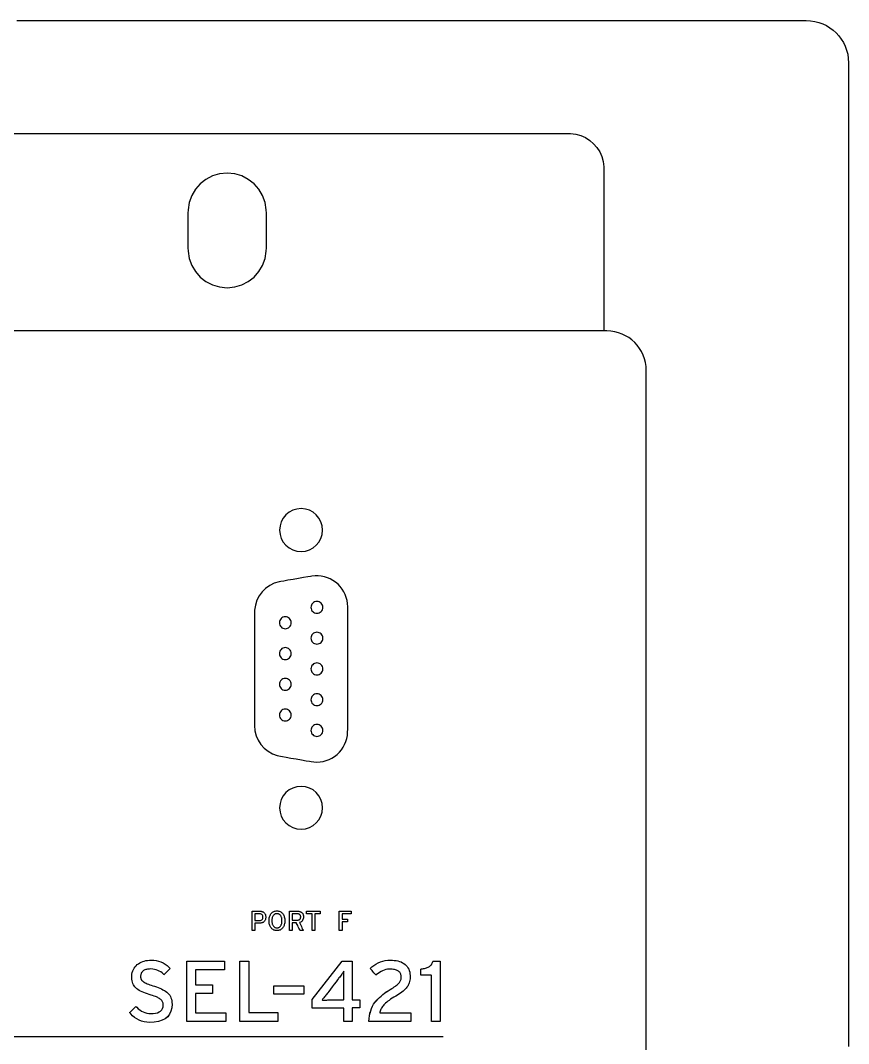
# Model space of a CAD drawing. Extents: x 1 to 47.7, y 0.2 to 35.
# Drawn here: x 23.844 to 26.778, y 17.2 to 20.825 of the extents above; entities that cross this region are included whole.
import ezdxf

# ---------------------------------------------------------------- set-up
doc = ezdxf.new("R2010")
doc.units = 0
doc.header["$MEASUREMENT"] = 0
for name, color, linetype in [('3_1__VERTICAL_RACK_MOUNT__', 7, 'CONTINUOUS'), ('3_2__VERTICAL_PANEL_MOUNT_', 7, 'CONTINUOUS'), ('4_2__5U__FRONT_PANEL_W_24_', 7, 'CONTINUOUS'), ('5_1___24__TARGET_LEDS___12', 7, 'CONTINUOUS'), ('8_0_____DWG', 7, 'CONTINUOUS')]:
    doc.layers.add(name, color=color, linetype=linetype)

msp = doc.modelspace()

# ---------------------------------------------------------------- linework, layer by layer
at = {"layer": '3_1__VERTICAL_RACK_MOUNT__'}
for points in [[(23.8088, 20.425), (23.9327, 20.425), (24.0539, 20.425), (24.1724, 20.425), (24.2881, 20.425), (24.4006, 20.425), (24.51, 20.425), (24.616, 20.425), (24.7185, 20.425), (24.8173, 20.425), (24.9122, 20.425), (25.0032, 20.425), (25.09, 20.425), (25.1725, 20.425), (25.2121, 20.425), (25.2505, 20.425), (25.2878, 20.425), (25.3239, 20.425), (25.3588, 20.425), (25.3925, 20.425), (25.425, 20.425), (25.4562, 20.425), (25.4861, 20.425), (25.5147, 20.425), (25.5421, 20.425), (25.568, 20.425), (25.5927, 20.425), (25.6159, 20.425), (25.6378, 20.425), (25.6582, 20.425), (25.6773, 20.425), (25.6948, 20.425), (25.7109, 20.425), (25.7255, 20.425), (25.7386, 20.425), (25.7502, 20.425), (25.7602, 20.425), (25.7686, 20.425), (25.7754, 20.425), (25.7807, 20.425), (25.7843, 20.425), (25.7862, 20.425), (25.7882, 20.425), (25.793, 20.4248), (25.8118, 20.4224), (25.8296, 20.4174), (25.8462, 20.4099), (25.8614, 20.4002), (25.875, 20.3884), (25.8867, 20.3748), (25.8965, 20.3596), (25.904, 20.343), (25.909, 20.3252), (25.9114, 20.3064), (25.9116, 20.3016), (25.9116, 20.3), (25.9116, 20.2996), (25.9116, 20.2974), (25.9116, 20.2935), (25.9116, 20.288), (25.9116, 20.2809), (25.9116, 20.2723), (25.9116, 20.2623), (25.9116, 20.251), (25.9116, 20.2384), (25.9116, 20.2101), (25.9116, 20.178), (25.9116, 20.1429), (25.9116, 20.1053), (25.9116, 20.0661), (25.9116, 19.9856), (25.9116, 19.9457), (25.9116, 19.9069), (25.9116, 19.8701), (25.9116, 19.8359), (25.9116, 19.8049), (25.9116, 19.7781), (25.9116, 19.7663), (25.9116, 19.7559), (25.9116, 19.7468), (25.9116, 19.7392), (25.9116, 19.7331), (25.9116, 19.7287), (25.9116, 19.7259), (25.9116, 19.725), (25.9107, 19.725), (25.9081, 19.725), (25.9039, 19.725), (25.8979, 19.725), (25.8903, 19.725), (25.8811, 19.725), (25.8702, 19.725), (25.8578, 19.725), (25.8438, 19.725), (25.8282, 19.725), (25.8112, 19.725), (25.7925, 19.725), (25.7725, 19.725), (25.7509, 19.725), (25.7279, 19.725), (25.7034, 19.725), (25.6776, 19.725), (25.6503, 19.725), (25.6217, 19.725), (25.5918, 19.725), (25.5605, 19.725), (25.5279, 19.725), (25.494, 19.725), (25.4589, 19.725), (25.4225, 19.725), (25.3849, 19.725), (25.346, 19.725), (25.306, 19.725), (25.2649, 19.725), (25.2225, 19.725), (25.1345, 19.725), (25.0422, 19.725), (24.9457, 19.725), (24.8452, 19.725), (24.7408, 19.725), (24.6328, 19.725), (24.5212, 19.725), (24.4062, 19.725), (24.2881, 19.725), (24.1669, 19.725), (24.0429, 19.725), (23.9162, 19.725), (23.7869, 19.725)], [(26.0616, 17.1767), (26.0616, 17.2491), (26.0616, 17.3207), (26.0616, 17.3914), (26.0616, 17.4612), (26.0616, 17.5301), (26.0616, 17.5981), (26.0616, 17.6652), (26.0616, 17.7314), (26.0616, 17.7966), (26.0616, 17.8609), (26.0616, 17.9242), (26.0616, 17.9866), (26.0616, 18.0479), (26.0616, 18.1083), (26.0616, 18.1676), (26.0616, 18.2259), (26.0616, 18.2831), (26.0616, 18.3393), (26.0616, 18.3945), (26.0616, 18.4485), (26.0616, 18.5015), (26.0616, 18.5534), (26.0616, 18.6041), (26.0616, 18.6537), (26.0616, 18.7022), (26.0616, 18.7496), (26.0616, 18.7957), (26.0616, 18.8407), (26.0616, 18.8845), (26.0616, 18.9271), (26.0616, 18.9685), (26.0616, 19.0087), (26.0616, 19.0476), (26.0616, 19.0853), (26.0616, 19.1217), (26.0616, 19.1568), (26.0616, 19.1906), (26.0616, 19.2232), (26.0616, 19.2544), (26.0616, 19.2843), (26.0616, 19.3129), (26.0616, 19.3401), (26.0616, 19.3659), (26.0616, 19.3904), (26.0616, 19.4135), (26.0616, 19.4352), (26.0616, 19.4555), (26.0616, 19.4743), (26.0616, 19.4918), (26.0616, 19.5077), (26.0616, 19.5222), (26.0616, 19.5353), (26.0616, 19.5468), (26.0616, 19.5568), (26.0616, 19.5654), (26.0616, 19.5724), (26.0616, 19.5779), (26.0616, 19.5818), (26.0616, 19.5841), (26.0616, 19.5849), (26.0609, 19.5993), (26.0587, 19.6132), (26.0553, 19.6266), (26.0506, 19.6394), (26.0447, 19.6517), (26.0377, 19.6632), (26.0296, 19.674), (26.0206, 19.684), (26.0106, 19.693), (25.9999, 19.7011), (25.9883, 19.7081), (25.9761, 19.714), (25.9632, 19.7187), (25.9498, 19.7221), (25.9359, 19.7243), (25.9216, 19.725), (25.9212, 19.725), (25.9201, 19.725), (25.9182, 19.725), (25.9155, 19.725), (25.9121, 19.725), (25.9079, 19.725), (25.903, 19.725), (25.8974, 19.725), (25.8911, 19.725), (25.884, 19.725), (25.8762, 19.725), (25.8677, 19.725), (25.8585, 19.725), (25.8486, 19.725), (25.8381, 19.725), (25.8268, 19.725), (25.8149, 19.725), (25.8023, 19.725), (25.789, 19.725), (25.7751, 19.725), (25.7605, 19.725), (25.7453, 19.725), (25.7295, 19.725), (25.713, 19.725), (25.6959, 19.725), (25.6781, 19.725), (25.6598, 19.725), (25.6408, 19.725), (25.6212, 19.725), (25.6011, 19.725), (25.5803, 19.725), (25.559, 19.725), (25.537, 19.725), (25.5145, 19.725), (25.4915, 19.725), (25.4678, 19.725), (25.4437, 19.725), (25.4189, 19.725), (25.3678, 19.725), (25.3146, 19.725), (25.2593, 19.725), (25.202, 19.725), (25.1427, 19.725), (25.0815, 19.725), (25.0184, 19.725), (24.9534, 19.725), (24.8867, 19.725), (24.8182, 19.725), (24.7481, 19.725), (24.6763, 19.725), (24.6029, 19.725), (24.5279, 19.725), (24.4515, 19.725), (24.3736, 19.725), (24.2943, 19.725), (24.2136, 19.725), (24.1317, 19.725), (24.0485, 19.725), (23.9641, 19.725), (23.8785, 19.725), (23.7918, 19.725)]]:
    msp.add_lwpolyline(points, dxfattribs=at)
msp.add_lwpolyline([(24.5766, 20.284), (24.5496, 20.2814), (24.5245, 20.2739), (24.5015, 20.262), (24.4813, 20.2462), (24.4644, 20.2271), (24.4512, 20.205), (24.4421, 20.1805), (24.4379, 20.1541), (24.4376, 20.1427), (24.4376, 20.1317), (24.4376, 20.1141), (24.4376, 20.0924), (24.4376, 20.0695), (24.4376, 20.0479), (24.4376, 20.0303), (24.4376, 20.0193), (24.4379, 20.0078), (24.4421, 19.9814), (24.4512, 19.957), (24.4644, 19.9349), (24.4813, 19.9157), (24.5015, 19.9), (24.5245, 19.8881), (24.5496, 19.8806), (24.5766, 19.878), (24.6035, 19.8806), (24.6287, 19.8881), (24.6516, 19.9), (24.6718, 19.9157), (24.6887, 19.9349), (24.702, 19.957), (24.711, 19.9814), (24.7153, 20.0078), (24.7156, 20.0193), (24.7156, 20.0303), (24.7156, 20.0479), (24.7156, 20.0695), (24.7156, 20.0924), (24.7156, 20.1141), (24.7156, 20.1317), (24.7156, 20.1427), (24.7153, 20.1541), (24.711, 20.1805), (24.702, 20.205), (24.6887, 20.2271), (24.6718, 20.2462), (24.6516, 20.262), (24.6287, 20.2739), (24.6035, 20.2814)], close=True, dxfattribs=at)
at = {"layer": '3_2__VERTICAL_PANEL_MOUNT_'}
msp.add_lwpolyline([(23.8317, 20.825), (23.9365, 20.825), (24.04, 20.825), (24.1424, 20.825), (24.2436, 20.825), (24.3435, 20.825), (24.442, 20.825), (24.5391, 20.825), (24.6347, 20.825), (24.7288, 20.825), (24.8214, 20.825), (24.9123, 20.825), (25.0015, 20.825), (25.0889, 20.825), (25.1746, 20.825), (25.2584, 20.825), (25.2996, 20.825), (25.3403, 20.825), (25.3805, 20.825), (25.4202, 20.825), (25.4594, 20.825), (25.4981, 20.825), (25.5363, 20.825), (25.5739, 20.825), (25.611, 20.825), (25.6475, 20.825), (25.6835, 20.825), (25.719, 20.825), (25.7539, 20.825), (25.7882, 20.825), (25.8219, 20.825), (25.8551, 20.825), (25.8877, 20.825), (25.9196, 20.825), (25.951, 20.825), (25.9817, 20.825), (26.0118, 20.825), (26.0413, 20.825), (26.0702, 20.825), (26.0984, 20.825), (26.126, 20.825), (26.1529, 20.825), (26.1792, 20.825), (26.2048, 20.825), (26.2297, 20.825), (26.2539, 20.825), (26.2774, 20.825), (26.3003, 20.825), (26.3224, 20.825), (26.3438, 20.825), (26.3645, 20.825), (26.3845, 20.825), (26.4038, 20.825), (26.4223, 20.825), (26.44, 20.825), (26.457, 20.825), (26.4733, 20.825), (26.4888, 20.825), (26.5035, 20.825), (26.5174, 20.825), (26.5305, 20.825), (26.5429, 20.825), (26.5544, 20.825), (26.5651, 20.825), (26.575, 20.825), (26.5841, 20.825), (26.5923, 20.825), (26.5998, 20.825), (26.6063, 20.825), (26.612, 20.825), (26.6169, 20.825), (26.6209, 20.825), (26.624, 20.825), (26.6262, 20.825), (26.6276, 20.825), (26.628, 20.825), (26.6433, 20.8242), (26.6582, 20.8219), (26.6726, 20.8183), (26.6864, 20.8132), (26.6995, 20.8069), (26.7119, 20.7994), (26.7234, 20.7907), (26.7341, 20.7811), (26.7437, 20.7704), (26.7524, 20.7589), (26.7599, 20.7465), (26.7662, 20.7334), (26.7713, 20.7196), (26.775, 20.7052), (26.7772, 20.6903), (26.778, 20.675), (26.778, 20.6741), (26.778, 20.6714), (26.778, 20.667), (26.778, 20.6609), (26.778, 20.653), (26.778, 20.6434), (26.778, 20.6321), (26.778, 20.6191), (26.778, 20.6044), (26.778, 20.5881), (26.778, 20.5701), (26.778, 20.5505), (26.778, 20.5292), (26.778, 20.5064), (26.778, 20.482), (26.778, 20.456), (26.778, 20.4284), (26.778, 20.3993), (26.778, 20.3687), (26.778, 20.3365), (26.778, 20.3029), (26.778, 20.2677), (26.778, 20.2311), (26.778, 20.193), (26.778, 20.1534), (26.778, 20.1124), (26.778, 20.07), (26.778, 20.0262), (26.778, 19.981), (26.778, 19.9344), (26.778, 19.8864), (26.778, 19.8371), (26.778, 19.7865), (26.778, 19.7345), (26.778, 19.6812), (26.778, 19.6266), (26.778, 19.5707), (26.778, 19.5136), (26.778, 19.4552), (26.778, 19.3955), (26.778, 19.3347), (26.778, 19.2726), (26.778, 19.2093), (26.778, 19.1449), (26.778, 19.0792), (26.778, 19.0124), (26.778, 18.9445), (26.778, 18.8754), (26.778, 18.8053), (26.778, 18.734), (26.778, 18.6616), (26.778, 18.5882), (26.778, 18.5137), (26.778, 18.4381), (26.778, 18.3615), (26.778, 18.2839), (26.778, 18.2053), (26.778, 18.1257), (26.778, 18.0451), (26.778, 17.9636), (26.778, 17.8811), (26.778, 17.7977), (26.778, 17.7134), (26.778, 17.6281), (26.778, 17.542), (26.778, 17.455), (26.778, 17.3671), (26.778, 17.2784), (26.778, 17.1888)], dxfattribs=at)
at = {"layer": '4_2__5U__FRONT_PANEL_W_24_'}
for points in [[(24.3814, 17.3395), (24.3805, 17.326), (24.3776, 17.3141), (24.3727, 17.3037), (24.3658, 17.2949), (24.3569, 17.2877), (24.346, 17.2821), (24.3331, 17.278), (24.3182, 17.2755), (24.3026, 17.2747), (24.2925, 17.2755), (24.2828, 17.2772), (24.2736, 17.2797), (24.2648, 17.283), (24.2566, 17.2872), (24.2489, 17.2922), (24.2416, 17.298), (24.2349, 17.3047), (24.2311, 17.3093), (24.2324, 17.3107), (24.235, 17.3132), (24.2383, 17.3165), (24.242, 17.3202), (24.2457, 17.3239), (24.2491, 17.3273), (24.2516, 17.3298), (24.2531, 17.3312), (24.2562, 17.3282), (24.2616, 17.3232), (24.2673, 17.3188), (24.2731, 17.3151), (24.2791, 17.312), (24.2854, 17.3095), (24.2919, 17.3077), (24.2986, 17.3066), (24.3055, 17.306), (24.3142, 17.3062), (24.3226, 17.3072), (24.3298, 17.309), (24.336, 17.3117), (24.341, 17.3151), (24.3449, 17.3193), (24.3477, 17.3244), (24.3494, 17.3302), (24.3501, 17.3368), (24.3499, 17.3398), (24.3496, 17.3424), (24.3489, 17.3449), (24.348, 17.3473), (24.3469, 17.3496), (24.3454, 17.3518), (24.3438, 17.3538), (24.3418, 17.3558), (24.3396, 17.3576), (24.3369, 17.3594), (24.3338, 17.3612), (24.3304, 17.363), (24.3265, 17.3648), (24.3222, 17.3665), (24.3176, 17.3682), (24.3125, 17.3699), (24.3071, 17.3716), (24.3008, 17.3734), (24.2938, 17.3756), (24.2871, 17.3779), (24.281, 17.3802), (24.2752, 17.3827), (24.2699, 17.3853), (24.265, 17.3881), (24.2605, 17.3909), (24.2564, 17.3938), (24.2528, 17.3969), (24.2495, 17.4002), (24.2467, 17.4038), (24.2443, 17.4079), (24.2423, 17.4124), (24.2407, 17.4172), (24.2395, 17.4224), (24.2388, 17.428), (24.2385, 17.434), (24.2386, 17.4402), (24.2393, 17.4462), (24.2405, 17.4519), (24.2422, 17.4573), (24.2444, 17.4623), (24.247, 17.4671), (24.2502, 17.4715), (24.2539, 17.4756), (24.2581, 17.4794), (24.2625, 17.4828), (24.2672, 17.4857), (24.2722, 17.4882), (24.2774, 17.4904), (24.2828, 17.4921), (24.2886, 17.4935), (24.2946, 17.4945), (24.3009, 17.4951), (24.3077, 17.4953), (24.3168, 17.4948), (24.3255, 17.4936), (24.3339, 17.4916), (24.3419, 17.4889), (24.3495, 17.4855), (24.3567, 17.4813), (24.3636, 17.4764), (24.3702, 17.4708), (24.3745, 17.4662), (24.3733, 17.465), (24.3709, 17.4625), (24.3677, 17.4592), (24.364, 17.4554), (24.3603, 17.4515), (24.357, 17.4481), (24.3544, 17.4453), (24.3528, 17.4438), (24.3506, 17.4457), (24.346, 17.4498), (24.3413, 17.4534), (24.3362, 17.4565), (24.3308, 17.459), (24.3252, 17.4611), (24.3192, 17.4626), (24.313, 17.4635), (24.3065, 17.464), (24.3016, 17.4639), (24.2978, 17.4636), (24.2943, 17.4632), (24.291, 17.4625), (24.2879, 17.4617), (24.2851, 17.4607), (24.2826, 17.4595), (24.2803, 17.4582), (24.2783, 17.4566), (24.2765, 17.4549), (24.2749, 17.453), (24.2735, 17.451), (24.2724, 17.449), (24.2714, 17.4468), (24.2707, 17.4446), (24.2702, 17.4422), (24.2699, 17.4398), (24.2698, 17.4373), (24.2698, 17.4361), (24.2699, 17.4349), (24.27, 17.4337), (24.2702, 17.4326), (24.2704, 17.4315), (24.2707, 17.4305), (24.2711, 17.4295), (24.2714, 17.4285), (24.2719, 17.4276), (24.2724, 17.4266), (24.273, 17.4256), (24.2737, 17.4246), (24.2745, 17.4236), (24.2754, 17.4226), (24.2763, 17.4217), (24.2774, 17.4208), (24.2785, 17.4198), (24.2802, 17.4186), (24.2828, 17.4169), (24.2858, 17.4152), (24.2893, 17.4135), (24.2931, 17.4118), (24.2974, 17.41), (24.3021, 17.4083), (24.3072, 17.4065), (24.3128, 17.4047), (24.3193, 17.4028), (24.326, 17.4006), (24.3323, 17.3983), (24.3383, 17.3959), (24.3439, 17.3933), (24.3491, 17.3907), (24.354, 17.3879), (24.3586, 17.385), (24.3628, 17.3819), (24.3666, 17.3787), (24.37, 17.3751), (24.373, 17.3711), (24.3755, 17.3667), (24.3776, 17.362), (24.3792, 17.3569), (24.3803, 17.3515), (24.3811, 17.3457)], [(25.0784, 17.2781), (25.0793, 17.2883), (25.0807, 17.2981), (25.0826, 17.3073), (25.0851, 17.316), (25.088, 17.3241), (25.0915, 17.3317), (25.0955, 17.3389), (25.1, 17.3455), (25.105, 17.3515), (25.1104, 17.3572), (25.116, 17.3627), (25.1218, 17.368), (25.1278, 17.3731), (25.1341, 17.378), (25.1405, 17.3827), (25.1472, 17.3871), (25.1542, 17.3914), (25.1602, 17.3949), (25.1647, 17.3977), (25.1688, 17.4004), (25.1725, 17.403), (25.1759, 17.4055), (25.179, 17.4079), (25.1817, 17.4102), (25.184, 17.4125), (25.186, 17.4146), (25.1875, 17.4167), (25.1889, 17.4189), (25.19, 17.4211), (25.191, 17.4233), (25.1918, 17.4256), (25.1925, 17.4279), (25.1929, 17.4302), (25.1932, 17.4326), (25.1933, 17.4351), (25.1932, 17.4379), (25.1929, 17.4407), (25.1923, 17.4434), (25.1916, 17.4458), (25.1905, 17.4482), (25.1893, 17.4503), (25.1878, 17.4524), (25.1861, 17.4543), (25.1841, 17.456), (25.1818, 17.4576), (25.1792, 17.459), (25.1762, 17.4602), (25.1729, 17.4613), (25.1694, 17.4621), (25.1655, 17.4627), (25.1613, 17.4631), (25.1568, 17.4634), (25.1515, 17.4633), (25.1452, 17.4628), (25.1391, 17.4617), (25.1332, 17.46), (25.1274, 17.4579), (25.1218, 17.4552), (25.1163, 17.452), (25.111, 17.4483), (25.1058, 17.4441), (25.1034, 17.4423), (25.1019, 17.4441), (25.0995, 17.447), (25.0965, 17.4508), (25.0931, 17.4549), (25.0898, 17.4589), (25.0869, 17.4625), (25.0848, 17.4651), (25.0838, 17.4663), (25.0892, 17.4712), (25.0964, 17.4767), (25.1039, 17.4815), (25.1117, 17.4856), (25.1197, 17.489), (25.128, 17.4917), (25.1366, 17.4936), (25.1455, 17.4948), (25.1546, 17.4953), (25.1619, 17.4951), (25.1688, 17.4946), (25.1753, 17.4937), (25.1815, 17.4924), (25.1873, 17.4908), (25.1928, 17.4888), (25.1979, 17.4864), (25.2026, 17.4837), (25.2069, 17.4805), (25.2108, 17.4769), (25.2143, 17.4729), (25.2172, 17.4685), (25.2197, 17.4637), (25.2217, 17.4585), (25.2232, 17.453), (25.2242, 17.447), (25.2248, 17.4406), (25.2249, 17.4345), (25.2246, 17.4293), (25.224, 17.4243), (25.2231, 17.4196), (25.2218, 17.4151), (25.2203, 17.4109), (25.2184, 17.4068), (25.2162, 17.4031), (25.2137, 17.3995), (25.2108, 17.3962), (25.2074, 17.3928), (25.2037, 17.3894), (25.1997, 17.3859), (25.1952, 17.3824), (25.1904, 17.3788), (25.1851, 17.3752), (25.1796, 17.3716), (25.1736, 17.3679), (25.1672, 17.364), (25.1612, 17.3602), (25.1557, 17.3565), (25.1506, 17.3529), (25.1459, 17.3495), (25.1417, 17.3461), (25.1379, 17.3429), (25.1346, 17.3398), (25.1318, 17.3369), (25.1292, 17.3338), (25.1269, 17.3308), (25.1248, 17.3276), (25.1229, 17.3245), (25.1213, 17.3213), (25.1199, 17.318), (25.1187, 17.3147), (25.1178, 17.3114), (25.1178, 17.3091), (25.1241, 17.3091), (25.1365, 17.3091), (25.1528, 17.3091), (25.1711, 17.3091), (25.1896, 17.3091), (25.2062, 17.3091), (25.2191, 17.3091), (25.2262, 17.3091), (25.227, 17.3088), (25.227, 17.3065), (25.227, 17.3028), (25.227, 17.298), (25.227, 17.2927), (25.227, 17.2876), (25.227, 17.283), (25.227, 17.2797), (25.227, 17.2781), (25.2237, 17.2781), (25.2112, 17.2781), (25.1918, 17.2781), (25.1681, 17.2781), (25.1429, 17.2781), (25.1186, 17.2781), (25.0981, 17.2781), (25.0838, 17.2781)], [(25.3, 17.2781), (25.3, 17.2844), (25.3, 17.3011), (25.3, 17.3249), (25.3, 17.3528), (25.3, 17.3815), (25.3, 17.4078), (25.3, 17.4285), (25.3, 17.4404), (25.2996, 17.4421), (25.297, 17.4421), (25.2923, 17.4421), (25.2864, 17.4421), (25.28, 17.4421), (25.2738, 17.4421), (25.2684, 17.4421), (25.2647, 17.4421), (25.2633, 17.4421), (25.2633, 17.4429), (25.2633, 17.4451), (25.2633, 17.4484), (25.2633, 17.4521), (25.2633, 17.456), (25.2633, 17.4595), (25.2633, 17.4623), (25.2633, 17.4639), (25.2652, 17.4643), (25.2689, 17.4647), (25.2725, 17.4653), (25.2759, 17.466), (25.2793, 17.4669), (25.2825, 17.4679), (25.2855, 17.469), (25.2885, 17.4703), (25.2913, 17.4717), (25.2939, 17.4733), (25.2963, 17.4751), (25.2984, 17.4771), (25.3003, 17.4793), (25.302, 17.4817), (25.3034, 17.4843), (25.3046, 17.4872), (25.3055, 17.4903), (25.3062, 17.4919), (25.308, 17.4919), (25.3111, 17.4919), (25.3152, 17.4919), (25.3196, 17.4919), (25.3238, 17.4919), (25.3275, 17.4919), (25.33, 17.4919), (25.331, 17.4919), (25.331, 17.4837), (25.331, 17.4619), (25.331, 17.4308), (25.331, 17.3944), (25.331, 17.357), (25.331, 17.3227), (25.331, 17.2957), (25.331, 17.2802), (25.3307, 17.2781), (25.3284, 17.2781), (25.3245, 17.2781), (25.3196, 17.2781), (25.3141, 17.2781), (25.3089, 17.2781), (25.3043, 17.2781), (25.3012, 17.2781)], [(24.9902, 17.4559), (24.9885, 17.4534), (24.9866, 17.4508), (24.9846, 17.448), (24.9825, 17.4451), (24.9803, 17.4421), (24.9779, 17.4389), (24.9754, 17.4355), (24.9728, 17.4321), (24.9711, 17.4298), (24.968, 17.4257), (24.9627, 17.4188), (24.9562, 17.4102), (24.9491, 17.4009), (24.9424, 17.392), (24.9367, 17.3845), (24.9329, 17.3794), (24.9314, 17.3774), (24.9288, 17.3741), (24.9263, 17.3709), (24.9239, 17.3678), (24.9215, 17.3649), (24.9192, 17.3621), (24.917, 17.3595), (24.9149, 17.357), (24.9128, 17.3547), (24.9147, 17.354), (24.9182, 17.354), (24.9219, 17.354), (24.9257, 17.3541), (24.9296, 17.3541), (24.9337, 17.3542), (24.938, 17.3542), (24.9424, 17.3543), (24.9457, 17.3543), (24.9483, 17.3543), (24.9535, 17.3543), (24.9604, 17.3543), (24.968, 17.3543), (24.9756, 17.3543), (24.9823, 17.3543), (24.9872, 17.3543), (24.9893, 17.3543), (24.9894, 17.3561), (24.9894, 17.3621), (24.9894, 17.371), (24.9894, 17.3816), (24.9894, 17.3926), (24.9894, 17.4029), (24.9894, 17.4111), (24.9894, 17.4159), (24.9894, 17.4191), (24.9895, 17.4243), (24.9896, 17.4294), (24.9896, 17.4343), (24.9897, 17.439), (24.9899, 17.4435), (24.99, 17.4478), (24.9901, 17.452)]]:
    msp.add_lwpolyline(points, close=True, dxfattribs=at)
for points in [[(24.4339, 17.2781), (24.4339, 17.4919), (24.5674, 17.4919), (24.5674, 17.4609), (24.4649, 17.4609), (24.4649, 17.4077), (24.5244, 17.4077), (24.5244, 17.3767), (24.4649, 17.3767), (24.4649, 17.3091), (24.5718, 17.3091), (24.5718, 17.2781), (24.4339, 17.2781)], [(24.6217, 17.2781), (24.6217, 17.4919), (24.6528, 17.4919), (24.6528, 17.3094), (24.756, 17.3094), (24.756, 17.2781), (24.6217, 17.2781)], [(25.0195, 17.3261), (25.0195, 17.2781), (24.9894, 17.2781), (24.9894, 17.3251), (24.8772, 17.3251), (24.8772, 17.3557), (24.984, 17.4919), (25.0195, 17.4919), (25.0195, 17.3543), (25.0469, 17.3543), (25.0469, 17.3261), (25.0195, 17.3261)], [(24.7414, 17.3752), (24.7414, 17.4044), (24.8482, 17.4044), (24.8482, 17.3752), (24.7414, 17.3752)], [(25.3422, 17.2231), (22.0739, 17.2231)]]:
    msp.add_lwpolyline(points, dxfattribs=at)
at = {"layer": '5_1___24__TARGET_LEDS___12'}
for points in [[(24.3814, 17.3395), (24.3805, 17.326), (24.3776, 17.3141), (24.3727, 17.3037), (24.3659, 17.2949), (24.357, 17.2877), (24.346, 17.2821), (24.3331, 17.278), (24.3182, 17.2755), (24.3027, 17.2747), (24.2925, 17.2755), (24.2828, 17.2772), (24.2736, 17.2797), (24.2648, 17.283), (24.2566, 17.2872), (24.2489, 17.2922), (24.2417, 17.298), (24.2349, 17.3047), (24.2311, 17.3093), (24.2324, 17.3107), (24.235, 17.3132), (24.2383, 17.3165), (24.242, 17.3202), (24.2457, 17.3239), (24.2491, 17.3273), (24.2517, 17.3298), (24.2531, 17.3312), (24.2562, 17.3282), (24.2616, 17.3232), (24.2673, 17.3188), (24.2731, 17.3151), (24.2792, 17.312), (24.2854, 17.3095), (24.2919, 17.3077), (24.2986, 17.3066), (24.3055, 17.306), (24.3142, 17.3062), (24.3226, 17.3072), (24.3298, 17.309), (24.336, 17.3117), (24.341, 17.3151), (24.3449, 17.3193), (24.3478, 17.3244), (24.3495, 17.3302), (24.3501, 17.3368), (24.35, 17.3398), (24.3496, 17.3424), (24.3489, 17.3449), (24.348, 17.3473), (24.3469, 17.3496), (24.3454, 17.3518), (24.3438, 17.3538), (24.3418, 17.3558), (24.3396, 17.3576), (24.3369, 17.3594), (24.3338, 17.3612), (24.3304, 17.363), (24.3265, 17.3648), (24.3222, 17.3665), (24.3176, 17.3682), (24.3125, 17.3699), (24.3071, 17.3716), (24.3008, 17.3734), (24.2938, 17.3756), (24.2872, 17.3779), (24.281, 17.3802), (24.2752, 17.3827), (24.2699, 17.3853), (24.265, 17.3881), (24.2605, 17.3909), (24.2564, 17.3938), (24.2528, 17.3969), (24.2495, 17.4002), (24.2467, 17.4038), (24.2443, 17.4079), (24.2423, 17.4124), (24.2407, 17.4172), (24.2396, 17.4224), (24.2388, 17.428), (24.2385, 17.434), (24.2386, 17.4402), (24.2393, 17.4462), (24.2405, 17.4519), (24.2422, 17.4573), (24.2444, 17.4623), (24.2471, 17.4671), (24.2502, 17.4715), (24.2539, 17.4756), (24.2581, 17.4794), (24.2626, 17.4828), (24.2672, 17.4857), (24.2722, 17.4882), (24.2774, 17.4904), (24.2829, 17.4921), (24.2886, 17.4935), (24.2946, 17.4945), (24.3009, 17.4951), (24.3077, 17.4953), (24.3168, 17.4948), (24.3255, 17.4936), (24.3339, 17.4916), (24.3419, 17.4889), (24.3495, 17.4855), (24.3568, 17.4813), (24.3636, 17.4764), (24.3702, 17.4708), (24.3745, 17.4662), (24.3733, 17.465), (24.3709, 17.4625), (24.3677, 17.4592), (24.3641, 17.4554), (24.3604, 17.4515), (24.357, 17.4481), (24.3544, 17.4453), (24.3528, 17.4438), (24.3506, 17.4457), (24.3461, 17.4498), (24.3413, 17.4534), (24.3362, 17.4565), (24.3308, 17.459), (24.3252, 17.4611), (24.3193, 17.4626), (24.3131, 17.4635), (24.3066, 17.464), (24.3017, 17.4639), (24.2978, 17.4636), (24.2943, 17.4632), (24.291, 17.4625), (24.2879, 17.4617), (24.2851, 17.4607), (24.2826, 17.4595), (24.2803, 17.4582), (24.2783, 17.4566), (24.2765, 17.4549), (24.2749, 17.453), (24.2735, 17.451), (24.2724, 17.449), (24.2714, 17.4468), (24.2707, 17.4446), (24.2702, 17.4422), (24.2699, 17.4398), (24.2698, 17.4373), (24.2698, 17.4361), (24.2699, 17.4349), (24.27, 17.4337), (24.2702, 17.4326), (24.2704, 17.4315), (24.2707, 17.4305), (24.2711, 17.4295), (24.2715, 17.4285), (24.2719, 17.4276), (24.2724, 17.4266), (24.273, 17.4256), (24.2737, 17.4246), (24.2745, 17.4236), (24.2754, 17.4226), (24.2763, 17.4217), (24.2774, 17.4208), (24.2785, 17.4198), (24.2802, 17.4186), (24.2828, 17.4169), (24.2858, 17.4152), (24.2893, 17.4135), (24.2931, 17.4118), (24.2974, 17.41), (24.3021, 17.4083), (24.3073, 17.4065), (24.3128, 17.4047), (24.3193, 17.4028), (24.326, 17.4006), (24.3323, 17.3983), (24.3383, 17.3959), (24.3439, 17.3933), (24.3491, 17.3907), (24.3541, 17.3879), (24.3586, 17.385), (24.3628, 17.3819), (24.3667, 17.3787), (24.3701, 17.3751), (24.373, 17.3711), (24.3755, 17.3667), (24.3776, 17.362), (24.3792, 17.3569), (24.3804, 17.3515), (24.3811, 17.3457)], [(25.0785, 17.2781), (25.0793, 17.2883), (25.0807, 17.2981), (25.0827, 17.3073), (25.0851, 17.316), (25.0881, 17.3241), (25.0915, 17.3317), (25.0955, 17.3389), (25.1, 17.3455), (25.1051, 17.3515), (25.1104, 17.3572), (25.116, 17.3627), (25.1218, 17.368), (25.1278, 17.3731), (25.1341, 17.378), (25.1406, 17.3827), (25.1473, 17.3871), (25.1542, 17.3914), (25.1602, 17.3949), (25.1647, 17.3977), (25.1688, 17.4004), (25.1725, 17.403), (25.1759, 17.4055), (25.179, 17.4079), (25.1817, 17.4102), (25.184, 17.4125), (25.186, 17.4146), (25.1875, 17.4167), (25.1889, 17.4189), (25.19, 17.4211), (25.191, 17.4233), (25.1918, 17.4256), (25.1925, 17.4279), (25.1929, 17.4302), (25.1932, 17.4326), (25.1933, 17.4351), (25.1932, 17.4379), (25.1929, 17.4407), (25.1924, 17.4434), (25.1916, 17.4458), (25.1906, 17.4482), (25.1893, 17.4503), (25.1878, 17.4524), (25.1861, 17.4543), (25.1841, 17.456), (25.1818, 17.4576), (25.1792, 17.459), (25.1762, 17.4602), (25.1729, 17.4613), (25.1694, 17.4621), (25.1655, 17.4627), (25.1613, 17.4631), (25.1568, 17.4634), (25.1515, 17.4633), (25.1452, 17.4628), (25.1391, 17.4617), (25.1332, 17.46), (25.1274, 17.4579), (25.1218, 17.4552), (25.1163, 17.452), (25.111, 17.4483), (25.1058, 17.4441), (25.1034, 17.4423), (25.102, 17.4441), (25.0995, 17.447), (25.0965, 17.4508), (25.0931, 17.4549), (25.0898, 17.4589), (25.087, 17.4625), (25.0848, 17.4651), (25.0838, 17.4663), (25.0892, 17.4712), (25.0965, 17.4767), (25.1039, 17.4815), (25.1117, 17.4856), (25.1197, 17.489), (25.1281, 17.4917), (25.1366, 17.4936), (25.1455, 17.4948), (25.1546, 17.4953), (25.1619, 17.4951), (25.1688, 17.4946), (25.1753, 17.4937), (25.1815, 17.4924), (25.1873, 17.4908), (25.1928, 17.4888), (25.1979, 17.4864), (25.2026, 17.4837), (25.2069, 17.4805), (25.2108, 17.4769), (25.2143, 17.4729), (25.2172, 17.4685), (25.2197, 17.4637), (25.2217, 17.4585), (25.2232, 17.453), (25.2243, 17.447), (25.2248, 17.4406), (25.2249, 17.4345), (25.2246, 17.4293), (25.224, 17.4243), (25.2231, 17.4196), (25.2218, 17.4151), (25.2203, 17.4109), (25.2184, 17.4068), (25.2162, 17.4031), (25.2137, 17.3995), (25.2108, 17.3962), (25.2075, 17.3928), (25.2038, 17.3894), (25.1997, 17.3859), (25.1952, 17.3824), (25.1904, 17.3788), (25.1852, 17.3752), (25.1796, 17.3716), (25.1736, 17.3679), (25.1672, 17.364), (25.1612, 17.3602), (25.1557, 17.3565), (25.1506, 17.3529), (25.1459, 17.3495), (25.1417, 17.3461), (25.138, 17.3429), (25.1346, 17.3398), (25.1318, 17.3369), (25.1292, 17.3338), (25.1269, 17.3308), (25.1248, 17.3276), (25.1229, 17.3245), (25.1213, 17.3213), (25.1199, 17.318), (25.1188, 17.3147), (25.1178, 17.3114), (25.1178, 17.3091), (25.1242, 17.3091), (25.1365, 17.3091), (25.1528, 17.3091), (25.1711, 17.3091), (25.1896, 17.3091), (25.2063, 17.3091), (25.2191, 17.3091), (25.2262, 17.3091), (25.227, 17.3088), (25.227, 17.3065), (25.227, 17.3028), (25.227, 17.298), (25.227, 17.2927), (25.227, 17.2876), (25.227, 17.283), (25.227, 17.2797), (25.227, 17.2781), (25.2237, 17.2781), (25.2112, 17.2781), (25.1918, 17.2781), (25.1682, 17.2781), (25.1429, 17.2781), (25.1187, 17.2781), (25.0981, 17.2781), (25.0838, 17.2781)], [(25.3, 17.2781), (25.3, 17.2844), (25.3, 17.3011), (25.3, 17.3249), (25.3, 17.3528), (25.3, 17.3815), (25.3, 17.4078), (25.3, 17.4285), (25.3, 17.4404), (25.2996, 17.4421), (25.297, 17.4421), (25.2923, 17.4421), (25.2865, 17.4421), (25.28, 17.4421), (25.2738, 17.4421), (25.2684, 17.4421), (25.2647, 17.4421), (25.2633, 17.4421), (25.2633, 17.4429), (25.2633, 17.4451), (25.2633, 17.4484), (25.2633, 17.4521), (25.2633, 17.456), (25.2633, 17.4595), (25.2633, 17.4623), (25.2633, 17.4639), (25.2652, 17.4643), (25.2689, 17.4647), (25.2725, 17.4653), (25.2759, 17.466), (25.2793, 17.4669), (25.2825, 17.4679), (25.2856, 17.469), (25.2885, 17.4703), (25.2913, 17.4717), (25.2939, 17.4733), (25.2963, 17.4751), (25.2984, 17.4771), (25.3003, 17.4793), (25.302, 17.4817), (25.3034, 17.4843), (25.3046, 17.4872), (25.3055, 17.4903), (25.3062, 17.4919), (25.308, 17.4919), (25.3112, 17.4919), (25.3152, 17.4919), (25.3196, 17.4919), (25.3238, 17.4919), (25.3275, 17.4919), (25.3301, 17.4919), (25.331, 17.4919), (25.331, 17.4837), (25.331, 17.4619), (25.331, 17.4308), (25.331, 17.3944), (25.331, 17.357), (25.331, 17.3227), (25.331, 17.2957), (25.331, 17.2802), (25.3307, 17.2781), (25.3285, 17.2781), (25.3245, 17.2781), (25.3196, 17.2781), (25.3141, 17.2781), (25.3089, 17.2781), (25.3044, 17.2781), (25.3012, 17.2781)], [(24.9902, 17.4559), (24.9885, 17.4534), (24.9866, 17.4508), (24.9846, 17.448), (24.9825, 17.4451), (24.9803, 17.4421), (24.9779, 17.4389), (24.9754, 17.4355), (24.9728, 17.4321), (24.9711, 17.4298), (24.968, 17.4257), (24.9627, 17.4188), (24.9562, 17.4102), (24.9491, 17.4009), (24.9424, 17.392), (24.9367, 17.3845), (24.9329, 17.3794), (24.9314, 17.3774), (24.9288, 17.3741), (24.9263, 17.3709), (24.9239, 17.3678), (24.9215, 17.3649), (24.9192, 17.3621), (24.917, 17.3595), (24.9149, 17.357), (24.9128, 17.3547), (24.9147, 17.354), (24.9182, 17.354), (24.9219, 17.354), (24.9257, 17.3541), (24.9297, 17.3541), (24.9338, 17.3542), (24.938, 17.3542), (24.9424, 17.3543), (24.9457, 17.3543), (24.9483, 17.3543), (24.9535, 17.3543), (24.9604, 17.3543), (24.968, 17.3543), (24.9757, 17.3543), (24.9823, 17.3543), (24.9872, 17.3543), (24.9893, 17.3543), (24.9894, 17.3561), (24.9894, 17.3621), (24.9894, 17.371), (24.9894, 17.3816), (24.9894, 17.3926), (24.9894, 17.4029), (24.9894, 17.4111), (24.9894, 17.4159), (24.9894, 17.4191), (24.9895, 17.4243), (24.9896, 17.4294), (24.9897, 17.4343), (24.9898, 17.439), (24.9899, 17.4435), (24.99, 17.4478), (24.9901, 17.452)]]:
    msp.add_lwpolyline(points, close=True, dxfattribs=at)
for points in [[(24.4339, 17.2781), (24.4339, 17.4919), (24.5674, 17.4919), (24.5674, 17.4609), (24.4649, 17.4609), (24.4649, 17.4077), (24.5244, 17.4077), (24.5244, 17.3767), (24.4649, 17.3767), (24.4649, 17.3091), (24.5718, 17.3091), (24.5718, 17.2781), (24.4339, 17.2781)], [(24.6218, 17.2781), (24.6218, 17.4919), (24.6528, 17.4919), (24.6528, 17.3094), (24.7561, 17.3094), (24.7561, 17.2781), (24.6218, 17.2781)], [(25.0195, 17.3261), (25.0195, 17.2781), (24.9894, 17.2781), (24.9894, 17.3251), (24.8772, 17.3251), (24.8772, 17.3557), (24.984, 17.4919), (25.0195, 17.4919), (25.0195, 17.3543), (25.0469, 17.3543), (25.0469, 17.3261), (25.0195, 17.3261)], [(24.7414, 17.3752), (24.7414, 17.4044), (24.8482, 17.4044), (24.8482, 17.3752), (24.7414, 17.3752)], [(25.3422, 17.2231), (22.0739, 17.2231)]]:
    msp.add_lwpolyline(points, dxfattribs=at)
at = {"layer": '8_0_____DWG'}
for points in [[(24.8386, 18.9433), (24.8539, 18.9448), (24.8681, 18.9492), (24.8811, 18.9562), (24.8923, 18.9655), (24.9016, 18.9768), (24.9086, 18.9897), (24.913, 19.0039), (24.9146, 19.0193), (24.913, 19.0346), (24.9086, 19.0488), (24.9016, 19.0618), (24.8923, 19.073), (24.8811, 19.0823), (24.8681, 19.0893), (24.8539, 19.0937), (24.8386, 19.0953), (24.8232, 19.0937), (24.809, 19.0893), (24.7961, 19.0823), (24.7848, 19.073), (24.7755, 19.0618), (24.7685, 19.0488), (24.7641, 19.0346), (24.7626, 19.0193), (24.7641, 19.0039), (24.7685, 18.9897), (24.7755, 18.9768), (24.7848, 18.9655), (24.7961, 18.9562), (24.809, 18.9492), (24.8232, 18.9448)], [(24.6736, 18.3263), (24.6751, 18.308), (24.6795, 18.2906), (24.6865, 18.2744), (24.696, 18.2597), (24.7077, 18.2466), (24.7213, 18.2355), (24.7368, 18.2267), (24.7537, 18.2204), (24.7652, 18.2178), (24.7723, 18.2166), (24.7854, 18.2143), (24.8024, 18.2114), (24.8214, 18.2081), (24.8401, 18.2049), (24.8565, 18.202), (24.8686, 18.1999), (24.8743, 18.199), (24.8834, 18.1977), (24.8946, 18.1973), (24.9057, 18.1979), (24.9166, 18.1997), (24.9273, 18.2026), (24.9377, 18.2065), (24.9477, 18.2115), (24.9571, 18.2175), (24.966, 18.2245), (24.9741, 18.2323), (24.9813, 18.2409), (24.9875, 18.25), (24.9928, 18.2598), (24.9971, 18.27), (25.0003, 18.2806), (25.0024, 18.2916), (25.0035, 18.3027), (25.0036, 18.3134), (25.0036, 18.3473), (25.0036, 18.4036), (25.0036, 18.474), (25.0036, 18.5502), (25.0036, 18.624), (25.0036, 18.6869), (25.0036, 18.7308), (25.0036, 18.7473), (25.003, 18.7585), (25.0013, 18.7696), (24.9985, 18.7803), (24.9946, 18.7907), (24.9897, 18.8006), (24.9839, 18.8101), (24.9771, 18.8189), (24.9693, 18.827), (24.9607, 18.8343), (24.9515, 18.8408), (24.9417, 18.8461), (24.9315, 18.8505), (24.9209, 18.8538), (24.9101, 18.856), (24.899, 18.8571), (24.8879, 18.8571), (24.8767, 18.8559), (24.8718, 18.8551), (24.862, 18.8534), (24.8471, 18.8508), (24.829, 18.8477), (24.8099, 18.8444), (24.7918, 18.8413), (24.7769, 18.8387), (24.7671, 18.837), (24.7608, 18.8359), (24.7433, 18.8307), (24.7273, 18.8228), (24.7129, 18.8126), (24.7004, 18.8003), (24.69, 18.7862), (24.682, 18.7705), (24.6765, 18.7536), (24.6738, 18.7356), (24.6736, 18.7226), (24.6736, 18.6917), (24.6736, 18.6402), (24.6736, 18.5759), (24.6736, 18.5063), (24.6736, 18.4389), (24.6736, 18.3814), (24.6736, 18.3413)], [(24.8946, 18.7243), (24.8988, 18.7247), (24.9027, 18.7259), (24.9063, 18.7278), (24.9094, 18.7304), (24.912, 18.7335), (24.9139, 18.7371), (24.9151, 18.741), (24.9156, 18.7452), (24.9151, 18.7495), (24.9139, 18.7534), (24.912, 18.757), (24.9094, 18.7601), (24.9063, 18.7627), (24.9027, 18.7646), (24.8988, 18.7658), (24.8946, 18.7662), (24.8903, 18.7658), (24.8864, 18.7646), (24.8828, 18.7627), (24.8797, 18.7601), (24.8771, 18.757), (24.8752, 18.7534), (24.874, 18.7495), (24.8736, 18.7452), (24.874, 18.741), (24.8752, 18.7371), (24.8771, 18.7335), (24.8797, 18.7304), (24.8828, 18.7278), (24.8864, 18.7259), (24.8903, 18.7247)], [(24.7826, 18.6698), (24.7868, 18.6702), (24.7907, 18.6714), (24.7943, 18.6733), (24.7974, 18.6759), (24.8, 18.679), (24.8019, 18.6826), (24.8031, 18.6865), (24.8035, 18.6907), (24.8031, 18.695), (24.8019, 18.6989), (24.8, 18.7025), (24.7974, 18.7056), (24.7943, 18.7082), (24.7907, 18.7101), (24.7868, 18.7113), (24.7826, 18.7117), (24.7783, 18.7113), (24.7744, 18.7101), (24.7708, 18.7082), (24.7677, 18.7056), (24.7651, 18.7025), (24.7632, 18.6989), (24.762, 18.695), (24.7616, 18.6907), (24.762, 18.6865), (24.7632, 18.6826), (24.7651, 18.679), (24.7677, 18.6759), (24.7708, 18.6733), (24.7744, 18.6714), (24.7783, 18.6702)], [(24.8946, 18.6153), (24.8988, 18.6157), (24.9027, 18.6169), (24.9063, 18.6188), (24.9094, 18.6214), (24.912, 18.6245), (24.9139, 18.6281), (24.9151, 18.632), (24.9156, 18.6363), (24.9151, 18.6405), (24.9139, 18.6444), (24.912, 18.648), (24.9094, 18.6511), (24.9063, 18.6537), (24.9027, 18.6556), (24.8988, 18.6568), (24.8946, 18.6572), (24.8903, 18.6568), (24.8864, 18.6556), (24.8828, 18.6537), (24.8797, 18.6511), (24.8771, 18.648), (24.8752, 18.6444), (24.874, 18.6405), (24.8736, 18.6363), (24.874, 18.632), (24.8752, 18.6281), (24.8771, 18.6245), (24.8797, 18.6214), (24.8828, 18.6188), (24.8864, 18.6169), (24.8903, 18.6157)], [(24.7826, 18.5607), (24.7868, 18.5612), (24.7907, 18.5624), (24.7943, 18.5643), (24.7974, 18.5669), (24.8, 18.57), (24.8019, 18.5736), (24.8031, 18.5775), (24.8035, 18.5818), (24.8031, 18.586), (24.8019, 18.5899), (24.8, 18.5935), (24.7974, 18.5966), (24.7943, 18.5992), (24.7907, 18.6011), (24.7868, 18.6023), (24.7826, 18.6028), (24.7783, 18.6023), (24.7744, 18.6011), (24.7708, 18.5992), (24.7677, 18.5966), (24.7651, 18.5935), (24.7632, 18.5899), (24.762, 18.586), (24.7616, 18.5818), (24.762, 18.5775), (24.7632, 18.5736), (24.7651, 18.57), (24.7677, 18.5669), (24.7708, 18.5643), (24.7744, 18.5624), (24.7783, 18.5612)], [(24.8946, 18.5063), (24.8988, 18.5067), (24.9027, 18.5079), (24.9063, 18.5098), (24.9094, 18.5124), (24.912, 18.5155), (24.9139, 18.5191), (24.9151, 18.523), (24.9156, 18.5273), (24.9151, 18.5315), (24.9139, 18.5354), (24.912, 18.539), (24.9094, 18.5421), (24.9063, 18.5447), (24.9027, 18.5466), (24.8988, 18.5478), (24.8946, 18.5483), (24.8903, 18.5478), (24.8864, 18.5466), (24.8828, 18.5447), (24.8797, 18.5421), (24.8771, 18.539), (24.8752, 18.5354), (24.874, 18.5315), (24.8736, 18.5273), (24.874, 18.523), (24.8752, 18.5191), (24.8771, 18.5155), (24.8797, 18.5124), (24.8828, 18.5098), (24.8864, 18.5079), (24.8903, 18.5067)], [(24.7826, 18.4517), (24.7868, 18.4522), (24.7907, 18.4534), (24.7943, 18.4553), (24.7974, 18.4579), (24.8, 18.461), (24.8019, 18.4646), (24.8031, 18.4685), (24.8035, 18.4727), (24.8031, 18.477), (24.8019, 18.4809), (24.8, 18.4845), (24.7974, 18.4876), (24.7943, 18.4902), (24.7907, 18.4921), (24.7868, 18.4933), (24.7826, 18.4938), (24.7783, 18.4933), (24.7744, 18.4921), (24.7708, 18.4902), (24.7677, 18.4876), (24.7651, 18.4845), (24.7632, 18.4809), (24.762, 18.477), (24.7616, 18.4727), (24.762, 18.4685), (24.7632, 18.4646), (24.7651, 18.461), (24.7677, 18.4579), (24.7708, 18.4553), (24.7744, 18.4534), (24.7783, 18.4522)], [(24.8946, 18.3972), (24.8988, 18.3977), (24.9027, 18.3989), (24.9063, 18.4008), (24.9094, 18.4034), (24.912, 18.4065), (24.9139, 18.4101), (24.9151, 18.414), (24.9156, 18.4183), (24.9151, 18.4225), (24.9139, 18.4264), (24.912, 18.43), (24.9094, 18.4331), (24.9063, 18.4357), (24.9027, 18.4376), (24.8988, 18.4388), (24.8946, 18.4393), (24.8903, 18.4388), (24.8864, 18.4376), (24.8828, 18.4357), (24.8797, 18.4331), (24.8771, 18.43), (24.8752, 18.4264), (24.874, 18.4225), (24.8736, 18.4183), (24.874, 18.414), (24.8752, 18.4101), (24.8771, 18.4065), (24.8797, 18.4034), (24.8828, 18.4008), (24.8864, 18.3989), (24.8903, 18.3977)], [(24.7826, 18.3428), (24.7868, 18.3432), (24.7907, 18.3444), (24.7943, 18.3464), (24.7974, 18.3489), (24.8, 18.352), (24.8019, 18.3556), (24.8031, 18.3595), (24.8035, 18.3638), (24.8031, 18.368), (24.8019, 18.3719), (24.8, 18.3755), (24.7974, 18.3786), (24.7943, 18.3812), (24.7907, 18.3831), (24.7868, 18.3843), (24.7826, 18.3848), (24.7783, 18.3843), (24.7744, 18.3831), (24.7708, 18.3812), (24.7677, 18.3786), (24.7651, 18.3755), (24.7632, 18.3719), (24.762, 18.368), (24.7616, 18.3638), (24.762, 18.3595), (24.7632, 18.3556), (24.7651, 18.352), (24.7677, 18.3489), (24.7708, 18.3464), (24.7744, 18.3444), (24.7783, 18.3432)], [(24.8946, 18.2882), (24.8988, 18.2887), (24.9027, 18.2899), (24.9063, 18.2918), (24.9094, 18.2944), (24.912, 18.2975), (24.9139, 18.3011), (24.9151, 18.305), (24.9156, 18.3092), (24.9151, 18.3135), (24.9139, 18.3174), (24.912, 18.321), (24.9094, 18.3241), (24.9063, 18.3267), (24.9027, 18.3286), (24.8988, 18.3298), (24.8946, 18.3303), (24.8903, 18.3298), (24.8864, 18.3286), (24.8828, 18.3267), (24.8797, 18.3241), (24.8771, 18.321), (24.8752, 18.3174), (24.874, 18.3135), (24.8736, 18.3092), (24.874, 18.305), (24.8752, 18.3011), (24.8771, 18.2975), (24.8797, 18.2944), (24.8828, 18.2918), (24.8864, 18.2899), (24.8903, 18.2887)], [(24.8386, 17.9593), (24.8539, 17.9608), (24.8681, 17.9652), (24.8811, 17.9722), (24.8923, 17.9815), (24.9016, 17.9928), (24.9086, 18.0057), (24.913, 18.0199), (24.9146, 18.0353), (24.913, 18.0506), (24.9086, 18.0648), (24.9016, 18.0777), (24.8923, 18.089), (24.8811, 18.0983), (24.8681, 18.1053), (24.8539, 18.1097), (24.8386, 18.1112), (24.8232, 18.1097), (24.809, 18.1053), (24.7961, 18.0983), (24.7848, 18.089), (24.7755, 18.0777), (24.7685, 18.0648), (24.7641, 18.0506), (24.7626, 18.0353), (24.7641, 18.0199), (24.7685, 18.0057), (24.7755, 17.9928), (24.7848, 17.9815), (24.7961, 17.9722), (24.809, 17.9652), (24.8232, 17.9608)], [(24.7134, 17.6477), (24.7133, 17.6453), (24.713, 17.643), (24.7126, 17.6409), (24.712, 17.6389), (24.7113, 17.6371), (24.7103, 17.6354), (24.7093, 17.6339), (24.708, 17.6324), (24.7066, 17.6312), (24.7052, 17.63), (24.7036, 17.629), (24.7019, 17.6282), (24.7001, 17.6275), (24.6982, 17.627), (24.6962, 17.6266), (24.694, 17.6264), (24.6918, 17.6263), (24.691, 17.6263), (24.6894, 17.6263), (24.687, 17.6263), (24.6841, 17.6263), (24.6811, 17.6263), (24.6783, 17.6263), (24.676, 17.6263), (24.6746, 17.6263), (24.6743, 17.6261), (24.6743, 17.6246), (24.6743, 17.6216), (24.6743, 17.6177), (24.6743, 17.6133), (24.6743, 17.609), (24.6743, 17.6052), (24.6743, 17.6023), (24.6743, 17.601), (24.6741, 17.6009), (24.6732, 17.6009), (24.6719, 17.6009), (24.6703, 17.6009), (24.6686, 17.6009), (24.667, 17.6009), (24.6657, 17.6009), (24.6649, 17.6009), (24.6646, 17.601), (24.6646, 17.6047), (24.6646, 17.6123), (24.6646, 17.6226), (24.6646, 17.6343), (24.6646, 17.646), (24.6646, 17.6565), (24.6646, 17.6645), (24.6646, 17.6686), (24.6651, 17.6689), (24.6674, 17.6689), (24.671, 17.6689), (24.6755, 17.6689), (24.6803, 17.6689), (24.6849, 17.6689), (24.6888, 17.6689), (24.6914, 17.6689), (24.6924, 17.6689), (24.6946, 17.6689), (24.6966, 17.6686), (24.6985, 17.6683), (24.7004, 17.6677), (24.7021, 17.6671), (24.7038, 17.6663), (24.7053, 17.6653), (24.7068, 17.6642), (24.7081, 17.663), (24.7093, 17.6616), (24.7104, 17.66), (24.7113, 17.6583), (24.712, 17.6565), (24.7126, 17.6545), (24.713, 17.6524), (24.7133, 17.6501)], [(24.7033, 17.6477), (24.7031, 17.6503), (24.7026, 17.6526), (24.7017, 17.6546), (24.7005, 17.6562), (24.699, 17.6575), (24.6972, 17.6585), (24.695, 17.6591), (24.6925, 17.6593), (24.6915, 17.6594), (24.6898, 17.6594), (24.6872, 17.6594), (24.6841, 17.6594), (24.6809, 17.6594), (24.678, 17.6594), (24.6757, 17.6594), (24.6744, 17.6594), (24.6743, 17.659), (24.6743, 17.657), (24.6743, 17.6538), (24.6743, 17.6497), (24.6743, 17.6455), (24.6743, 17.6414), (24.6743, 17.6382), (24.6743, 17.6362), (24.6744, 17.6359), (24.6757, 17.6359), (24.678, 17.6359), (24.6809, 17.6359), (24.6841, 17.6359), (24.6872, 17.6359), (24.6898, 17.6359), (24.6915, 17.6359), (24.6926, 17.6359), (24.6951, 17.6361), (24.6973, 17.6368), (24.6991, 17.6377), (24.7006, 17.639), (24.7018, 17.6407), (24.7027, 17.6427), (24.7032, 17.645)], [(24.7808, 17.635), (24.7807, 17.6313), (24.7804, 17.6279), (24.7798, 17.6246), (24.7791, 17.6215), (24.7782, 17.6186), (24.777, 17.6158), (24.7757, 17.6133), (24.7742, 17.6109), (24.7725, 17.6086), (24.7705, 17.6066), (24.7685, 17.6049), (24.7662, 17.6034), (24.7639, 17.6021), (24.7613, 17.6012), (24.7587, 17.6005), (24.7558, 17.6), (24.7528, 17.5998), (24.7499, 17.6), (24.7471, 17.6005), (24.7444, 17.6012), (24.7419, 17.6021), (24.7396, 17.6034), (24.7374, 17.6049), (24.7354, 17.6066), (24.7335, 17.6086), (24.7317, 17.6109), (24.7302, 17.6133), (24.7288, 17.6158), (24.7277, 17.6186), (24.7267, 17.6215), (24.726, 17.6246), (24.7254, 17.6279), (24.7251, 17.6313), (24.725, 17.635), (24.7251, 17.6386), (24.7254, 17.642), (24.726, 17.6453), (24.7267, 17.6484), (24.7277, 17.6514), (24.7288, 17.6541), (24.7302, 17.6567), (24.7317, 17.6591), (24.7335, 17.6614), (24.7354, 17.6634), (24.7374, 17.6651), (24.7396, 17.6666), (24.7419, 17.6678), (24.7444, 17.6687), (24.7471, 17.6694), (24.7499, 17.6699), (24.7528, 17.67), (24.7558, 17.6699), (24.7587, 17.6694), (24.7613, 17.6687), (24.7639, 17.6678), (24.7662, 17.6666), (24.7685, 17.6651), (24.7705, 17.6634), (24.7725, 17.6614), (24.7742, 17.6591), (24.7757, 17.6567), (24.777, 17.6541), (24.7782, 17.6514), (24.7791, 17.6484), (24.7798, 17.6453), (24.7804, 17.642), (24.7807, 17.6386)], [(24.7707, 17.635), (24.7707, 17.6376), (24.7705, 17.6402), (24.7702, 17.6426), (24.7697, 17.6448), (24.7692, 17.6469), (24.7685, 17.6489), (24.7677, 17.6508), (24.7667, 17.6525), (24.7657, 17.654), (24.7645, 17.6554), (24.7632, 17.6565), (24.7618, 17.6575), (24.7602, 17.6584), (24.7585, 17.659), (24.7568, 17.6595), (24.7549, 17.6598), (24.7528, 17.6599), (24.7509, 17.6598), (24.749, 17.6595), (24.7472, 17.659), (24.7456, 17.6584), (24.7441, 17.6575), (24.7427, 17.6565), (24.7414, 17.6554), (24.7402, 17.654), (24.7391, 17.6525), (24.7382, 17.6508), (24.7373, 17.6489), (24.7366, 17.6469), (24.7361, 17.6448), (24.7356, 17.6426), (24.7353, 17.6402), (24.7351, 17.6376), (24.735, 17.635), (24.7351, 17.6323), (24.7353, 17.6298), (24.7356, 17.6274), (24.7361, 17.6252), (24.7366, 17.6231), (24.7373, 17.6211), (24.7382, 17.6193), (24.7391, 17.6176), (24.7402, 17.616), (24.7414, 17.6146), (24.7427, 17.6134), (24.7441, 17.6123), (24.7456, 17.6115), (24.7472, 17.6108), (24.749, 17.6104), (24.7509, 17.6101), (24.7528, 17.61), (24.7549, 17.6101), (24.7568, 17.6104), (24.7585, 17.6108), (24.7602, 17.6115), (24.7618, 17.6123), (24.7632, 17.6134), (24.7645, 17.6146), (24.7657, 17.616), (24.7667, 17.6176), (24.7677, 17.6193), (24.7685, 17.6211), (24.7692, 17.6231), (24.7697, 17.6252), (24.7702, 17.6274), (24.7705, 17.6298), (24.7707, 17.6323)], [(24.8471, 17.6486), (24.8469, 17.645), (24.8462, 17.6417), (24.8452, 17.6388), (24.8439, 17.6362), (24.8421, 17.634), (24.84, 17.6321), (24.8375, 17.6305), (24.8346, 17.6293), (24.8327, 17.6286), (24.8335, 17.6269), (24.8351, 17.6236), (24.8371, 17.6193), (24.8394, 17.6146), (24.8417, 17.6099), (24.8438, 17.6057), (24.8453, 17.6025), (24.846, 17.601), (24.8458, 17.6009), (24.8449, 17.6009), (24.8434, 17.6009), (24.8415, 17.6009), (24.8396, 17.6009), (24.8377, 17.6009), (24.8361, 17.6009), (24.835, 17.6009), (24.8347, 17.6009), (24.8341, 17.6021), (24.8327, 17.6049), (24.8308, 17.6088), (24.8287, 17.6133), (24.8264, 17.6179), (24.8243, 17.6222), (24.8227, 17.6256), (24.8218, 17.6275), (24.8215, 17.6278), (24.8205, 17.6278), (24.8187, 17.6278), (24.8164, 17.6278), (24.8138, 17.6278), (24.8113, 17.6278), (24.8091, 17.6278), (24.8075, 17.6278), (24.8067, 17.6278), (24.8067, 17.6272), (24.8067, 17.6248), (24.8067, 17.6211), (24.8067, 17.6167), (24.8067, 17.612), (24.8067, 17.6076), (24.8067, 17.604), (24.8067, 17.6016), (24.8067, 17.6009), (24.8062, 17.6009), (24.8052, 17.6009), (24.8037, 17.6009), (24.8021, 17.6009), (24.8004, 17.6009), (24.7989, 17.6009), (24.7978, 17.6009), (24.7971, 17.6009), (24.797, 17.6017), (24.797, 17.6067), (24.797, 17.6152), (24.797, 17.6259), (24.797, 17.6376), (24.797, 17.649), (24.797, 17.6589), (24.797, 17.666), (24.797, 17.6689), (24.7979, 17.6689), (24.8007, 17.6689), (24.8047, 17.6689), (24.8094, 17.6689), (24.8144, 17.6689), (24.8191, 17.6689), (24.8229, 17.6689), (24.8254, 17.6689), (24.8265, 17.6689), (24.8285, 17.6688), (24.8304, 17.6686), (24.8323, 17.6682), (24.8341, 17.6678), (24.8358, 17.6671), (24.8374, 17.6664), (24.8389, 17.6655), (24.8404, 17.6645), (24.8418, 17.6633), (24.843, 17.662), (24.8441, 17.6605), (24.845, 17.6589), (24.8457, 17.6572), (24.8463, 17.6552), (24.8468, 17.6532), (24.847, 17.651)], [(24.8372, 17.6483), (24.8371, 17.6496), (24.837, 17.6508), (24.8367, 17.6519), (24.8364, 17.6529), (24.836, 17.6538), (24.8356, 17.6547), (24.835, 17.6555), (24.8344, 17.6562), (24.8337, 17.6569), (24.8329, 17.6575), (24.8321, 17.658), (24.8312, 17.6584), (24.8302, 17.6588), (24.8292, 17.659), (24.8281, 17.6592), (24.827, 17.6593), (24.8259, 17.6594), (24.825, 17.6594), (24.8228, 17.6594), (24.8199, 17.6594), (24.8166, 17.6594), (24.8132, 17.6594), (24.8102, 17.6594), (24.8079, 17.6594), (24.8068, 17.6594), (24.8067, 17.6589), (24.8067, 17.657), (24.8067, 17.654), (24.8067, 17.6503), (24.8067, 17.6464), (24.8067, 17.6428), (24.8067, 17.6398), (24.8067, 17.6379), (24.8068, 17.6374), (24.8079, 17.6374), (24.8102, 17.6374), (24.8132, 17.6374), (24.8166, 17.6374), (24.8199, 17.6374), (24.8228, 17.6374), (24.825, 17.6374), (24.8259, 17.6374), (24.827, 17.6374), (24.8281, 17.6375), (24.8292, 17.6377), (24.8302, 17.638), (24.8311, 17.6383), (24.832, 17.6387), (24.8328, 17.6392), (24.8336, 17.6398), (24.8343, 17.6404), (24.835, 17.6411), (24.8355, 17.6419), (24.836, 17.6428), (24.8364, 17.6437), (24.8367, 17.6447), (24.8369, 17.6459), (24.8371, 17.647)]]:
    msp.add_lwpolyline(points, close=True, dxfattribs=at)
for points in [[(24.8872, 17.659), (24.8872, 17.6009), (24.8773, 17.6009), (24.8773, 17.659), (24.8581, 17.659), (24.8581, 17.6689), (24.9064, 17.6689), (24.9064, 17.659), (24.8872, 17.659)], [(24.9836, 17.659), (24.9836, 17.6411), (25.0026, 17.6411), (25.0026, 17.6312), (24.9836, 17.6312), (24.9836, 17.6009), (24.9738, 17.6009), (24.9738, 17.6689), (25.0162, 17.6689), (25.0162, 17.659), (24.9836, 17.659)]]:
    msp.add_lwpolyline(points, dxfattribs=at)

doc.saveas('drawing.dxf')
